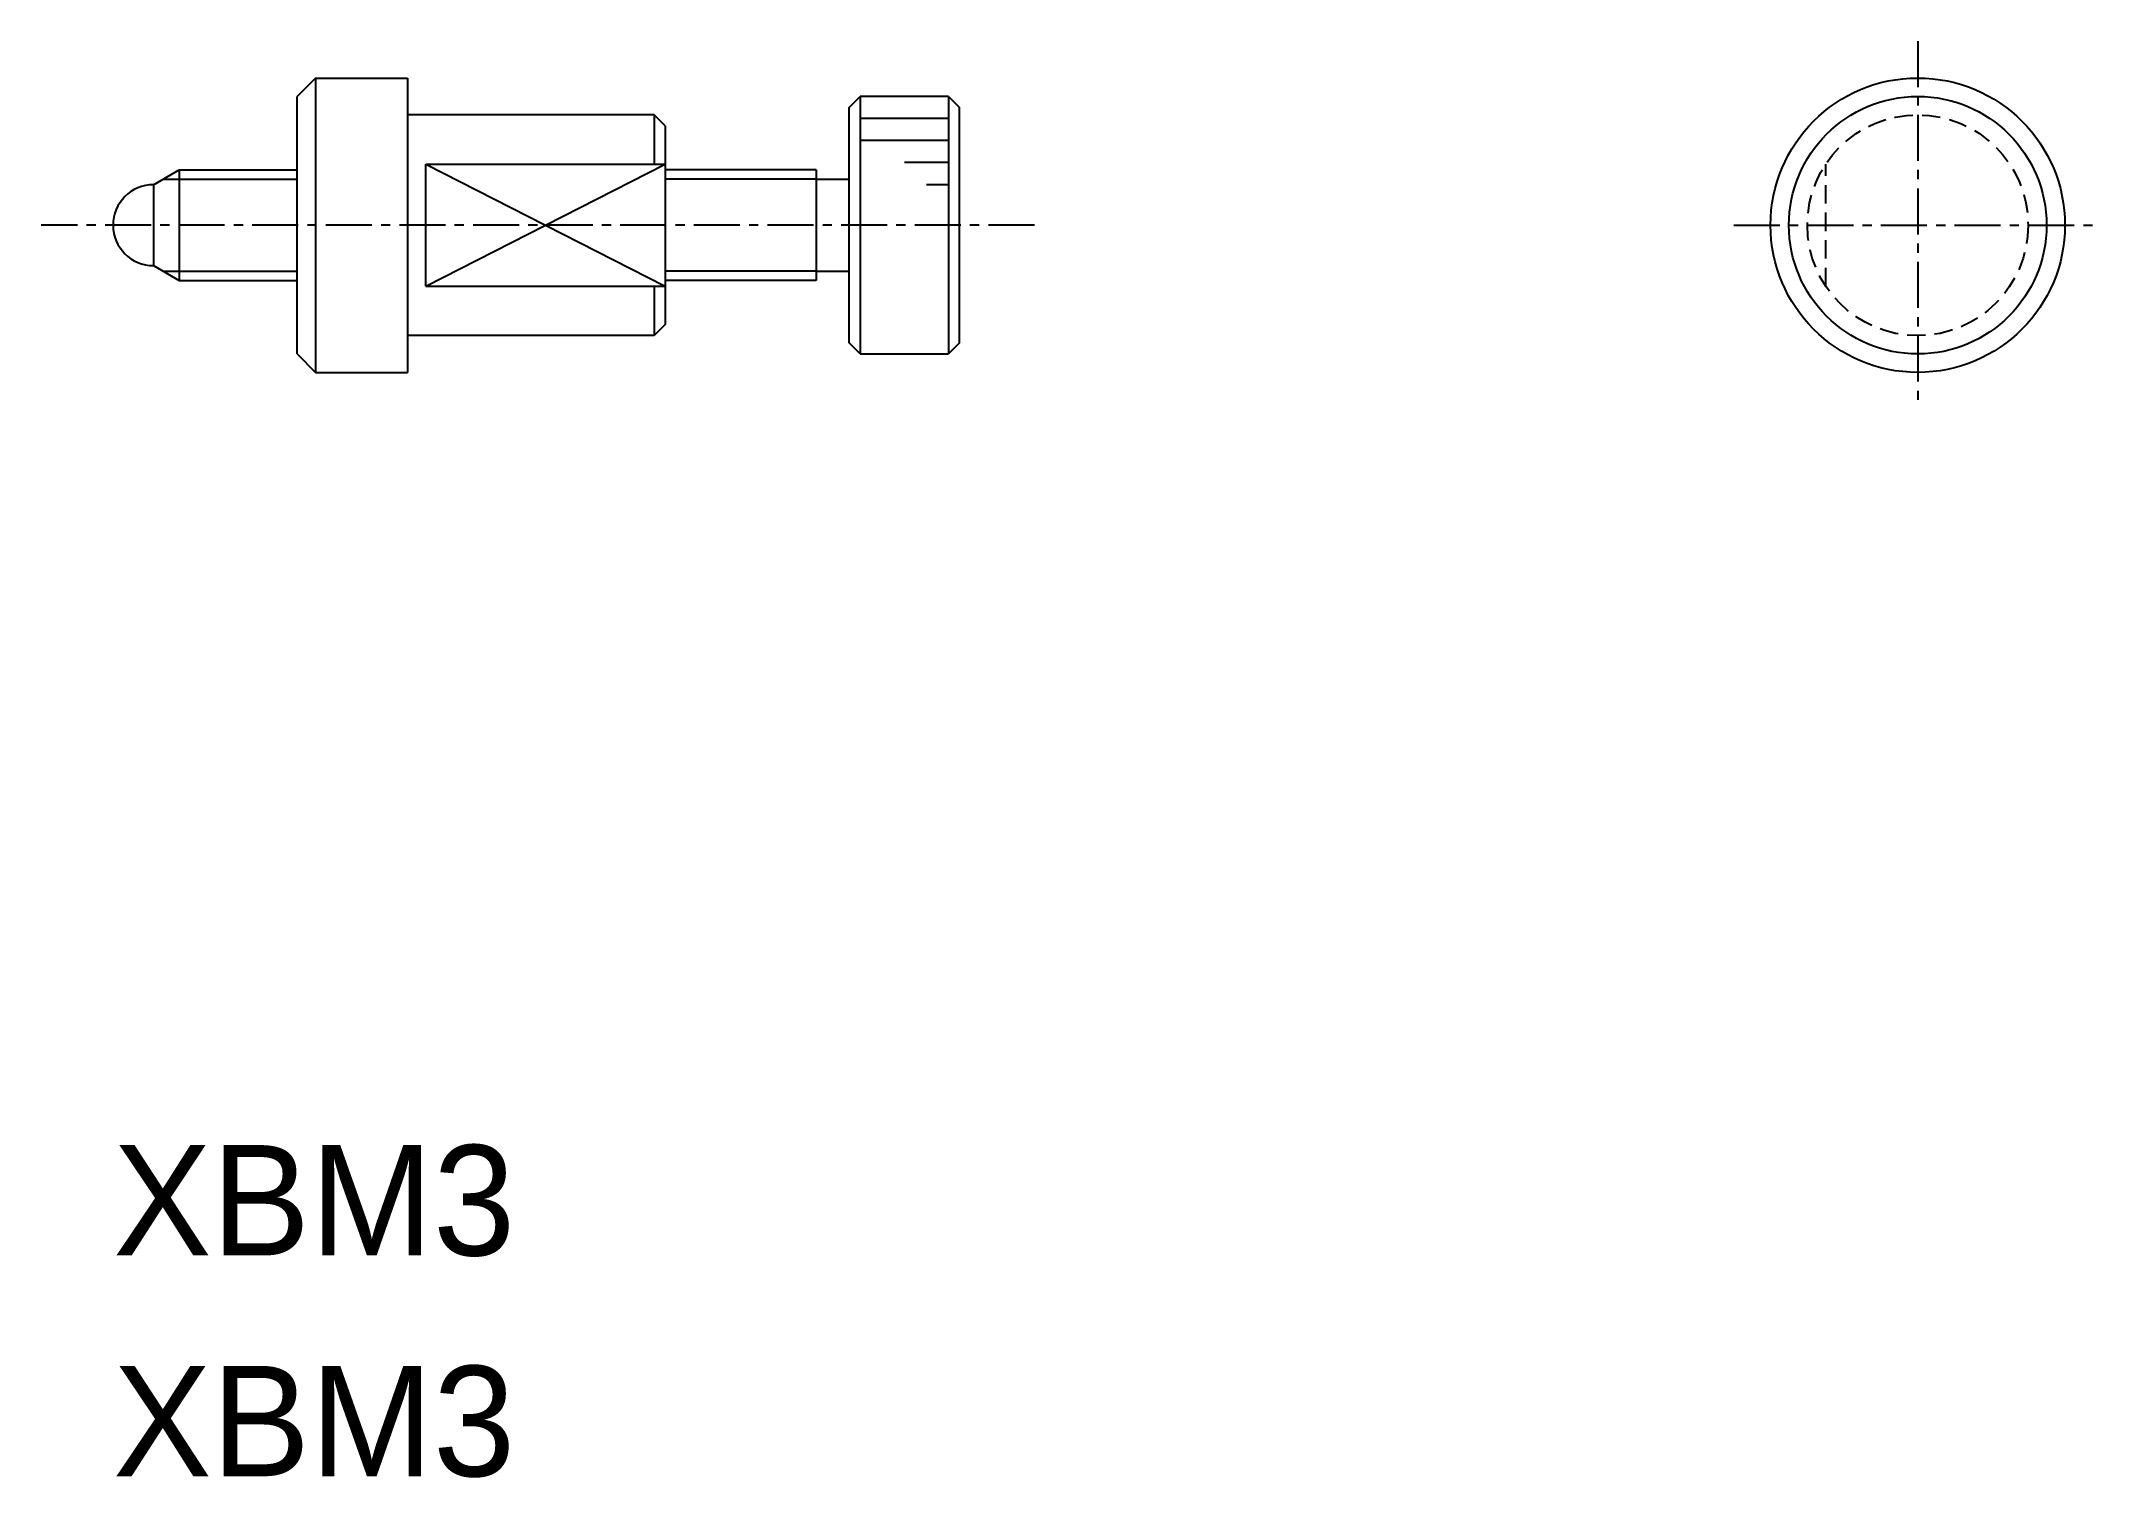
# Model space of a CAD drawing. Extents: x 400 to 456, y 54.6 to 93.7.
import ezdxf

# ---------------------------------------------------------------- set-up
doc = ezdxf.new("R2010")
doc.units = 0
doc.linetypes.add('CENTER', pattern=[2, 1.25, -0.25, 0.25, -0.25])
doc.linetypes.add('DASHED', pattern=[0.75, 0.5, -0.25])
doc.layers.get('0').update_dxf_attribs({"linetype": 'CONTINUOUS'})
doc.layers.add('CENTER', color=1, linetype='CENTER')

msp = doc.modelspace()

# ---------------------------------------------------------------- linework, layer by layer
at = {"color": 7, "linetype": 'CONTINUOUS'}
for p, q in [((407.455, 92.685), (406.955, 92.185)), ((407.455, 92.685), (409.955, 92.685)), ((409.955, 92.685), (409.955, 84.685)), ((406.955, 85.185), (406.955, 92.185)), ((421.955, 91.885), (422.255, 92.185)), ((421.955, 85.485), (421.955, 91.885)), ((424.655, 92.185), (422.255, 92.185)), ((424.655, 92.185), (424.955, 91.885)), ((424.955, 85.485), (424.955, 91.885)), ((416.655, 91.685), (409.955, 91.685)), ((416.955, 91.385), (416.655, 91.685)), ((416.955, 91.385), (416.955, 85.985)), ((403.055, 89.785), (403.747, 90.185)), ((403.747, 90.185), (403.747, 87.185)), ((403.747, 90.185), (406.955, 90.185)), ((410.455, 87.027), (410.455, 90.344)), ((410.455, 90.344), (416.955, 90.344)), ((421.055, 90.185), (416.955, 90.185)), ((421.055, 90.185), (421.055, 87.185)), ((403.055, 89.785), (403.055, 87.585)), ((421.055, 89.935), (421.955, 89.935)), ((403.055, 87.585), (403.747, 87.185)), ((421.055, 87.435), (421.955, 87.435)), ((403.747, 87.185), (406.955, 87.185)), ((410.455, 87.027), (416.955, 87.027)), ((421.055, 87.185), (416.955, 87.185)), ((416.655, 85.685), (409.955, 85.685)), ((416.955, 85.985), (416.655, 85.685)), ((406.955, 85.185), (407.455, 84.685)), ((422.255, 85.185), (421.955, 85.485)), ((422.255, 85.185), (424.655, 85.185)), ((424.955, 85.485), (424.655, 85.185)), ((407.455, 84.685), (409.955, 84.685))]:
    msp.add_line(p, q, dxfattribs=at)
at = {"color": 3, "linetype": 'CONTINUOUS'}
for p, q in [((407.455, 92.685), (407.455, 84.685)), ((422.255, 92.185), (422.255, 85.185)), ((424.655, 92.185), (424.655, 85.185)), ((416.655, 91.685), (416.655, 90.344)), ((424.655, 91.585), (422.255, 91.585)), ((424.655, 90.985), (422.255, 90.985)), ((410.455, 87.027), (416.955, 90.344)), ((410.455, 90.344), (416.955, 87.027)), ((424.655, 90.385), (423.455, 90.385)), ((403.314, 89.935), (406.955, 89.935)), ((421.055, 89.935), (416.955, 89.935)), ((424.655, 89.785), (424.055, 89.785)), ((403.314, 87.435), (406.955, 87.435)), ((421.055, 87.435), (416.955, 87.435)), ((416.655, 87.027), (416.655, 85.685))]:
    msp.add_line(p, q, dxfattribs=at)
at = {"color": 3, "linetype": 'DASHED'}
msp.add_line((448.487, 87.027), (448.487, 90.344), dxfattribs=at)
at = {"color": 7, "linetype": 'CONTINUOUS'}
for radius in [4, 3.5]:
    msp.add_circle((450.987, 88.685), radius, dxfattribs=at)
at = {"color": 3, "linetype": 'DASHED'}
msp.add_circle((450.987, 88.685), 3, dxfattribs=at)
at = {"color": 7, "linetype": 'CONTINUOUS'}
msp.add_arc((403.055, 88.685), 1.1, 90, 270, dxfattribs=at)
at = {"layer": 'CENTER', "color": 1, "linetype": 'CENTER'}
for p, q in [((450.987, 93.685), (450.987, 83.685)), ((426.985, 88.685), (400.002, 88.685)), ((445.987, 88.685), (455.987, 88.685))]:
    msp.add_line(p, q, dxfattribs=at)

# ---------------------------------------------------------------- texts
at = {"color": 7, "linetype": 'CONTINUOUS'}
for p in [(401.955, 60.685), (401.955, 54.685)]:
    msp.add_text('XBM3', height=3, dxfattribs=at).set_placement(p)

doc.saveas('drawing.dxf')
